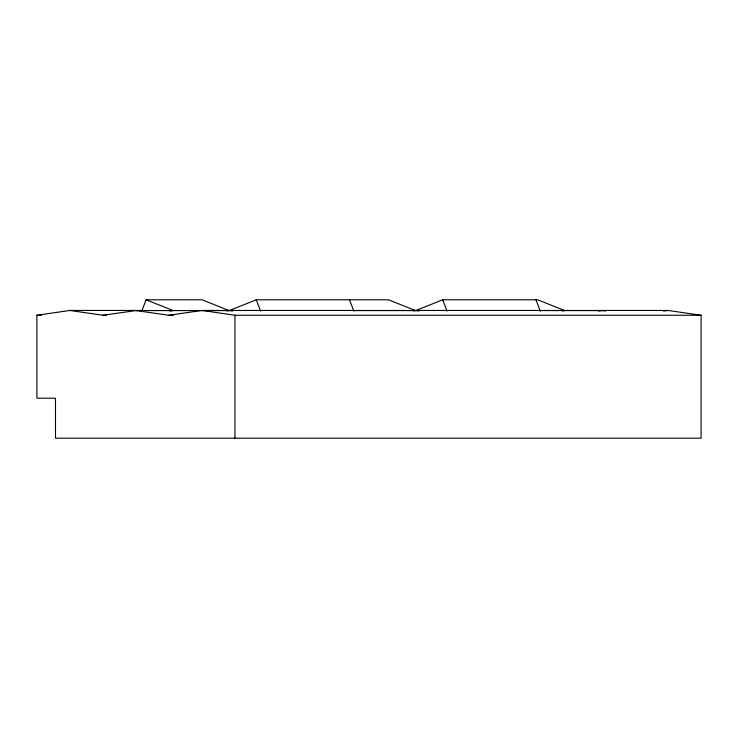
<?xml version="1.0" encoding="UTF-8"?>
<svg xmlns="http://www.w3.org/2000/svg" width="738" height="738" viewBox="0 0 738 738"><rect width="100%" height="100%" fill="white"/><g stroke="black" fill="none" stroke-linecap="round" stroke-linejoin="round"><path stroke-width="1.11" d="M141.77 311.132L146.069 299.794L202 299.794L229.158 310.578L232.571 311.067M226.88 310.901L229.158 310.578L256.307 299.794L388.465 299.794L415.614 310.578L419.027 311.067M413.335 310.901L415.614 310.578L442.763 299.794L537.624 299.794L564.782 310.578L562.504 310.901M69.907 310.458L102.914 315.255L135.93 310.578L168.937 315.255L201.944 310.458L668.093 310.458L701.1 315.255L701.1 438.206L55.498 438.206L55.498 398.206L36.9 398.206L36.9 315.255L69.907 310.458L142.591 310.458M663.536 311.122L668.093 310.458M169.805 311.067L173.218 310.578L146.069 299.794M598.656 311.067L602.07 310.578L605.483 311.067M135.93 310.578L229.158 310.578M353.465 310.578L415.614 310.578M539.663 310.578L602.07 310.578M36.9 315.255L41.42 315.255M102.914 315.255L106.309 315.255M168.937 315.255L173.458 315.255M201.944 310.458L234.952 315.255L701.1 315.255M536 299.794L540.29 311.132M442.763 299.794L447.062 311.132M349.535 299.794L353.834 311.132M256.307 299.794L260.606 311.132M234.952 315.255L234.952 438.206"/></g></svg>
